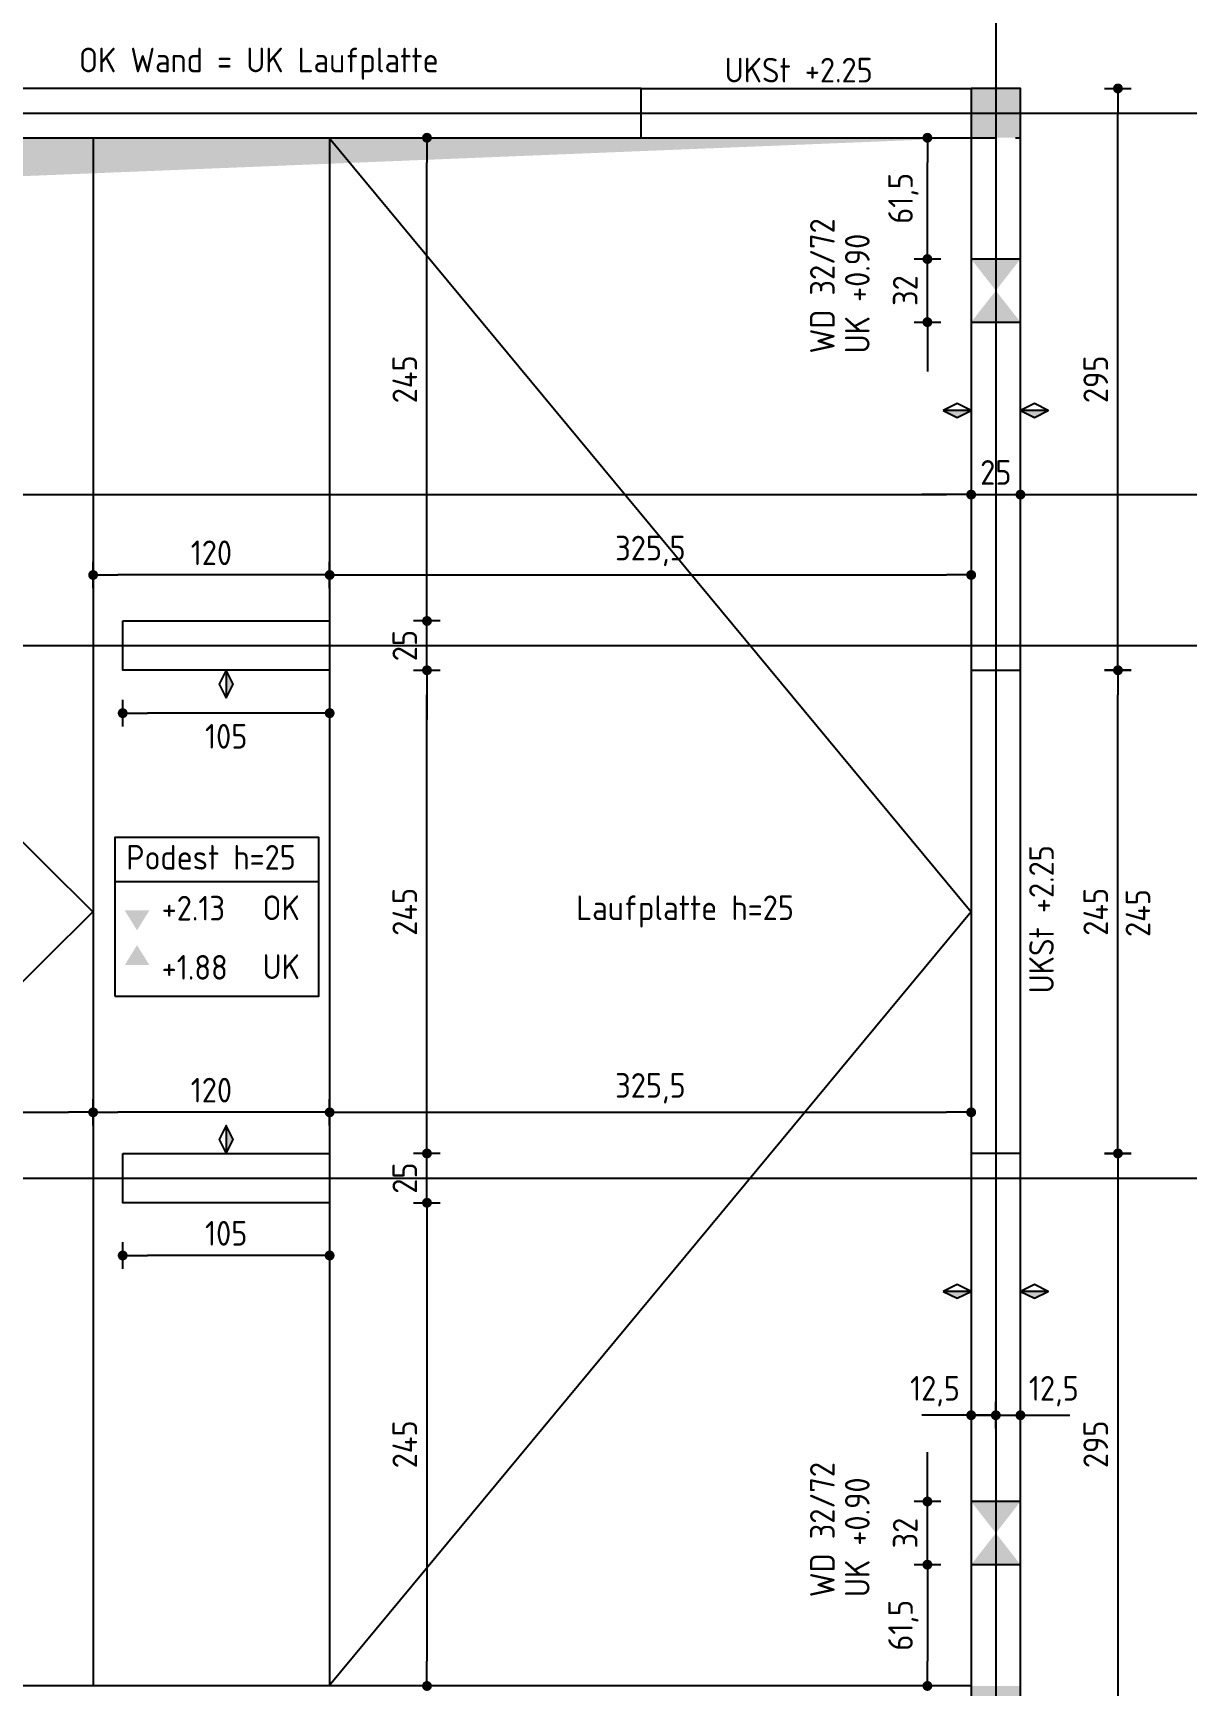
# Model space of a CAD drawing. Extents: x 399 to 532, y -4 to 185.
# Drawn here: x 435.81 to 441.66, y 168.28 to 176.66 of the extents above; entities that cross this region are included whole.
import ezdxf

# ---------------------------------------------------------------- set-up
doc = ezdxf.new("R2010")
doc.units = 0
doc.header["$LTSCALE"] = 0.5
doc.header["$MEASUREMENT"] = 0
doc.header["$PDMODE"] = 2
doc.linetypes.add('AUSGEZOGEN', pattern=[1000.01, 1000, 0.01])
doc.linetypes.add('HIDDEN', pattern=[0.375, 0.25, -0.125])
doc.layers.get('0').update_dxf_attribs({"linetype": 'CONTINUOUS'})
doc.layers.get('Defpoints').update_dxf_attribs({"linetype": 'CONTINUOUS'})
for name, color, linetype in [('0_H10', 13, 'CONTINUOUS'), ('ACHSEN', 7, 'CONTINUOUS'), ('BET-ANS', 7, 'CONTINUOUS'), ('BETON', 7, 'CONTINUOUS'), ('Decke', 7, 'CONTINUOUS'), ('DRUEBER', 7, 'CONTINUOUS'), ('HILFE', 7, 'CONTINUOUS'), ('koten', 7, 'CONTINUOUS'), ('MASSE', 7, 'CONTINUOUS'), ('SCHATTEN', 253, 'CONTINUOUS'), ('Sichtbeton', 7, 'CONTINUOUS'), ('Sturz', 7, 'CONTINUOUS'), ('TEXT', 7, 'CONTINUOUS'), ('Treppe', 7, 'CONTINUOUS'), ('UZ', 7, 'CONTINUOUS'), ('WD', 7, 'CONTINUOUS')]:
    doc.layers.add(name, color=color, linetype=linetype)
doc.styles.add('TXT', font='isocp.shx')
doc.dimstyles.new('DOT_I', dxfattribs={"dimscale": 0.5, "dimtxt": 0.25, "dimasz": 0.25, "dimexe": 0.1, "dimexo": 0.3, "dimgap": 0.1, "dimtad": 1, "dimdec": 3, "dimzin": 3, "dimtxsty": 'TXT', "dimblk": 'DOT', "dimblk1": 'DOT', "dimblk2": 'DOT', "dimsah": 1, "dimcen": 0.1, "dimse1": 1, "dimse2": 1, "dimazin": 0, "dimtfac": 1, "dimtdec": 4, "dimtix": 1, "dimtmove": 2, "dimatfit": 3, "dimldrblk": 'DOT', "dimfxl": 0.7, "dimfxlon": 1, "dimtvp": 1, "dimtolj": 1, "dimtzin": 0, "dimarcsym": 0})

# ---------------------------------------------------------------- blocks, each defined once
blk = doc.blocks.new('Beton 1.OG')
at = {"color": 0, "linetype": 'ByBlock', "flags": 128}
blk.add_lwpolyline([(17.035, 10.8), (17.285, 10.8), (17.285, 11.05), (17.035, 11.05)], close=True, dxfattribs=at)
blk = doc.blocks.new('DOT')
at = {"layer": 'MASSE', "color": 7, "linetype": 'Continuous'}
for p, q in [((0, 0), (-1, 0)), ((0, 0.54), (0, -0.54))]:
    blk.add_line(p, q, dxfattribs=at)
at = {"layer": 'MASSE', "color": 7, "linetype": 'Continuous', "const_width": 0.2}
blk.add_lwpolyline([(-0.1, 0, 1), (0.1, 0, 1)], format="xyb", close=True, dxfattribs=at)
blk = doc.blocks.new('*D477')
at = {"layer": 'Defpoints', "color": 0, "linetype": 'AUSGEZOGEN', "transparency": 16777216}
for p in [(440.566, 169.6543), (440.691, 169.6543), (440.691, 169.6543)]:
    blk.add_point(p, dxfattribs=at)
at = {"layer": 'MASSE', "color": 0, "linetype": 'AUSGEZOGEN', "lineweight": -2, "transparency": 16777216}
for p, q in [((440.441, 169.6543), (440.316, 169.6543)), ((440.566, 169.6543), (440.691, 169.6543)), ((440.816, 169.6543), (440.941, 169.6543))]:
    blk.add_line(p, q, dxfattribs=at)
at = {"layer": 'MASSE', "color": 0, "linetype": 'AUSGEZOGEN', "lineweight": -2, "transparency": 16777216, "xscale": 0.125, "yscale": 0.125, "zscale": 0.125}
blk.add_blockref('DOT', (440.566, 169.6543), dxfattribs=at)
at = {"layer": 'MASSE', "color": 0, "linetype": 'AUSGEZOGEN', "lineweight": -2, "transparency": 16777216, "xscale": 0.125, "yscale": 0.125, "zscale": 0.125, "rotation": 180}
blk.add_blockref('DOT', (440.691, 169.6543), dxfattribs=at)
at = {"layer": 'MASSE', "color": 0, "linetype": 'AUSGEZOGEN', "transparency": 16777216, "insert": (440.3824, 169.7762), "char_height": 0.125, "attachment_point": 5, "style": 'TXT'}
blk.add_mtext('\\A1;12,5', dxfattribs=at)
blk = doc.blocks.new('*D478')
at = {"layer": 'Defpoints', "color": 0, "linetype": 'AUSGEZOGEN', "transparency": 16777216}
for p in [(440.691, 169.6543), (440.816, 169.6543), (440.816, 169.6543)]:
    blk.add_point(p, dxfattribs=at)
at = {"layer": 'MASSE', "color": 0, "linetype": 'AUSGEZOGEN', "lineweight": -2, "transparency": 16777216}
for p, q in [((440.566, 169.6543), (440.441, 169.6543)), ((440.691, 169.6543), (440.816, 169.6543)), ((440.941, 169.6543), (441.066, 169.6543))]:
    blk.add_line(p, q, dxfattribs=at)
at = {"layer": 'MASSE', "color": 0, "linetype": 'AUSGEZOGEN', "lineweight": -2, "transparency": 16777216, "xscale": 0.125, "yscale": 0.125, "zscale": 0.125}
blk.add_blockref('DOT', (440.691, 169.6543), dxfattribs=at)
at = {"layer": 'MASSE', "color": 0, "linetype": 'AUSGEZOGEN', "lineweight": -2, "transparency": 16777216, "xscale": 0.125, "yscale": 0.125, "zscale": 0.125, "rotation": 180}
blk.add_blockref('DOT', (440.816, 169.6543), dxfattribs=at)
at = {"layer": 'MASSE', "color": 0, "linetype": 'AUSGEZOGEN', "transparency": 16777216, "insert": (440.9853, 169.7762), "char_height": 0.125, "attachment_point": 5, "style": 'TXT'}
blk.add_mtext('\\A1;12,5', dxfattribs=at)
blk = doc.blocks.new('*D436')
at = {"layer": 'Defpoints', "color": 0, "linetype": 'AUSGEZOGEN', "transparency": 16777216}
for p in [(425.516, 174.3222), (440.566, 174.3222), (440.566, 174.3222)]:
    blk.add_point(p, dxfattribs=at)
at = {"layer": 'MASSE', "color": 0, "linetype": 'AUSGEZOGEN', "lineweight": -2, "transparency": 16777216}
blk.add_line((425.641, 174.3222), (440.441, 174.3222), dxfattribs=at)
at = {"layer": 'MASSE', "color": 0, "linetype": 'AUSGEZOGEN', "lineweight": -2, "transparency": 16777216, "xscale": 0.125, "yscale": 0.125, "zscale": 0.125, "rotation": 180}
blk.add_blockref('DOT', (425.516, 174.3222), dxfattribs=at)
at = {"layer": 'MASSE', "color": 0, "linetype": 'AUSGEZOGEN', "lineweight": -2, "transparency": 16777216, "xscale": 0.125, "yscale": 0.125, "zscale": 0.125}
blk.add_blockref('DOT', (440.566, 174.3222), dxfattribs=at)
at = {"layer": 'MASSE', "color": 0, "linetype": 'AUSGEZOGEN', "transparency": 16777216, "insert": (433.041, 174.4347), "char_height": 0.125, "attachment_point": 5, "style": 'TXT'}
blk.add_mtext('\\A1;1505', dxfattribs=at)
blk = doc.blocks.new('*D437')
at = {"layer": 'Defpoints', "color": 0, "linetype": 'AUSGEZOGEN', "transparency": 16777216}
for p in [(440.566, 174.3222), (440.816, 174.3222), (440.816, 174.3222)]:
    blk.add_point(p, dxfattribs=at)
at = {"layer": 'MASSE', "color": 0, "linetype": 'AUSGEZOGEN', "lineweight": -2, "transparency": 16777216}
for p, q in [((440.441, 174.3222), (440.316, 174.3222)), ((440.566, 174.3222), (440.816, 174.3222)), ((440.941, 174.3222), (441.066, 174.3222))]:
    blk.add_line(p, q, dxfattribs=at)
at = {"layer": 'MASSE', "color": 0, "linetype": 'AUSGEZOGEN', "lineweight": -2, "transparency": 16777216, "xscale": 0.125, "yscale": 0.125, "zscale": 0.125}
blk.add_blockref('DOT', (440.566, 174.3222), dxfattribs=at)
at = {"layer": 'MASSE', "color": 0, "linetype": 'AUSGEZOGEN', "lineweight": -2, "transparency": 16777216, "xscale": 0.125, "yscale": 0.125, "zscale": 0.125, "rotation": 180}
blk.add_blockref('DOT', (440.816, 174.3222), dxfattribs=at)
at = {"layer": 'MASSE', "color": 0, "linetype": 'AUSGEZOGEN', "transparency": 16777216, "insert": (440.691, 174.4347), "char_height": 0.125, "attachment_point": 5, "style": 'TXT'}
blk.add_mtext('\\A1;25', dxfattribs=at)
blk = doc.blocks.new('*D438')
at = {"layer": 'Defpoints', "color": 0, "linetype": 'AUSGEZOGEN', "transparency": 16777216}
for p in [(440.816, 174.3222), (443.266, 174.3222), (443.266, 174.3222)]:
    blk.add_point(p, dxfattribs=at)
at = {"layer": 'MASSE', "color": 0, "linetype": 'AUSGEZOGEN', "lineweight": -2, "transparency": 16777216}
blk.add_line((440.941, 174.3222), (443.141, 174.3222), dxfattribs=at)
at = {"layer": 'MASSE', "color": 0, "linetype": 'AUSGEZOGEN', "lineweight": -2, "transparency": 16777216, "xscale": 0.125, "yscale": 0.125, "zscale": 0.125, "rotation": 180}
blk.add_blockref('DOT', (440.816, 174.3222), dxfattribs=at)
at = {"layer": 'MASSE', "color": 0, "linetype": 'AUSGEZOGEN', "lineweight": -2, "transparency": 16777216, "xscale": 0.125, "yscale": 0.125, "zscale": 0.125}
blk.add_blockref('DOT', (443.266, 174.3222), dxfattribs=at)
at = {"layer": 'MASSE', "color": 0, "linetype": 'AUSGEZOGEN', "transparency": 16777216, "insert": (442.041, 174.4347), "char_height": 0.125, "attachment_point": 5, "style": 'TXT'}
blk.add_mtext('\\A1;245', dxfattribs=at)
blk = doc.blocks.new('*D427')
at = {"layer": 'Defpoints', "color": 0, "linetype": 'AUSGEZOGEN', "transparency": 16777216}
for p in [(441.3106, 170.9817), (441.3106, 168.0317), (441.3106, 168.0317)]:
    blk.add_point(p, dxfattribs=at)
at = {"layer": 'MASSE', "color": 0, "linetype": 'AUSGEZOGEN', "lineweight": -2, "transparency": 16777216}
blk.add_line((441.3106, 170.8567), (441.3106, 168.1567), dxfattribs=at)
at = {"layer": 'MASSE', "color": 0, "linetype": 'AUSGEZOGEN', "lineweight": -2, "transparency": 16777216, "xscale": 0.125, "yscale": 0.125, "zscale": 0.125}
for p, rotation in [((441.3106, 170.9817), 90), ((441.3106, 168.0317), 270)]:
    blk.add_blockref('DOT', p, dxfattribs=dict(at, rotation=rotation))
at = {"layer": 'MASSE', "color": 0, "linetype": 'AUSGEZOGEN', "transparency": 16777216, "insert": (441.1981, 169.5067), "char_height": 0.125, "attachment_point": 5, "rotation": 90, "style": 'TXT'}
blk.add_mtext('\\A1;295', dxfattribs=at)
blk = doc.blocks.new('*D428')
at = {"layer": 'Defpoints', "color": 0, "linetype": 'AUSGEZOGEN', "transparency": 16777216}
for p in [(441.3106, 173.4317), (441.3106, 173.4317), (441.3106, 170.9817)]:
    blk.add_point(p, dxfattribs=at)
at = {"layer": 'MASSE', "color": 0, "linetype": 'AUSGEZOGEN', "lineweight": -2, "transparency": 16777216}
blk.add_line((441.3106, 171.1067), (441.3106, 173.3067), dxfattribs=at)
at = {"layer": 'MASSE', "color": 0, "linetype": 'AUSGEZOGEN', "lineweight": -2, "transparency": 16777216, "xscale": 0.125, "yscale": 0.125, "zscale": 0.125}
for p, rotation in [((441.3106, 173.4317), 90), ((441.3106, 170.9817), 270)]:
    blk.add_blockref('DOT', p, dxfattribs=dict(at, rotation=rotation))
at = {"layer": 'MASSE', "color": 0, "linetype": 'AUSGEZOGEN', "transparency": 16777216, "insert": (441.1981, 172.2067), "char_height": 0.125, "attachment_point": 5, "rotation": 90, "style": 'TXT'}
blk.add_mtext('\\A1;245', dxfattribs=at)
blk = doc.blocks.new('*D429')
at = {"layer": 'Defpoints', "color": 0, "linetype": 'AUSGEZOGEN', "transparency": 16777216}
for p in [(441.3106, 176.3817), (441.3106, 176.3817), (441.3106, 173.4317)]:
    blk.add_point(p, dxfattribs=at)
at = {"layer": 'MASSE', "color": 0, "linetype": 'AUSGEZOGEN', "lineweight": -2, "transparency": 16777216}
blk.add_line((441.3106, 173.5567), (441.3106, 176.2567), dxfattribs=at)
at = {"layer": 'MASSE', "color": 0, "linetype": 'AUSGEZOGEN', "lineweight": -2, "transparency": 16777216, "xscale": 0.125, "yscale": 0.125, "zscale": 0.125}
for p, rotation in [((441.3106, 176.3817), 90), ((441.3106, 173.4317), 270)]:
    blk.add_blockref('DOT', p, dxfattribs=dict(at, rotation=rotation))
at = {"layer": 'MASSE', "color": 0, "linetype": 'AUSGEZOGEN', "transparency": 16777216, "insert": (441.1981, 174.9067), "char_height": 0.125, "attachment_point": 5, "rotation": 90, "style": 'TXT'}
blk.add_mtext('\\A1;295', dxfattribs=at)
blk = doc.blocks.new('Beton EG')
at = {"color": 0, "linetype": 'ByBlock', "flags": 128}
for points in [[(8.935, 10.8), (15.36, 10.8), (15.36, 11.05), (8.935, 11.05)], [(17.035, 8.1), (17.285, 8.1), (17.285, 11.05), (17.035, 11.05)], [(12.73, 8.35), (13.78, 8.35), (13.78, 8.1), (12.73, 8.1)], [(12.73, 5.65), (13.78, 5.65), (13.78, 5.4), (12.73, 5.4)], [(17.035, 2.7), (17.285, 2.7), (17.285, 5.65), (17.035, 5.65)]]:
    blk.add_lwpolyline(points, close=True, dxfattribs=at)
blk = doc.blocks.new('*D702')
at = {"layer": 'Defpoints', "color": 0, "linetype": 'AUSGEZOGEN', "transparency": 16777216}
for p in [(437.8048, 170.7317), (437.8048, 168.2817), (437.8048, 168.2817)]:
    blk.add_point(p, dxfattribs=at)
at = {"layer": 'MASSE', "color": 0, "linetype": 'AUSGEZOGEN', "lineweight": -2, "transparency": 16777216}
blk.add_line((437.8048, 170.6067), (437.8048, 168.4067), dxfattribs=at)
at = {"layer": 'MASSE', "color": 0, "linetype": 'AUSGEZOGEN', "lineweight": -2, "transparency": 16777216, "xscale": 0.125, "yscale": 0.125, "zscale": 0.125}
for p, rotation in [((437.8048, 170.7317), 90), ((437.8048, 168.2817), 270)]:
    blk.add_blockref('DOT', p, dxfattribs=dict(at, rotation=rotation))
at = {"layer": 'MASSE', "color": 0, "linetype": 'AUSGEZOGEN', "transparency": 16777216, "insert": (437.6923, 169.5067), "char_height": 0.125, "attachment_point": 5, "rotation": 90, "style": 'TXT'}
blk.add_mtext('\\A1;245', dxfattribs=at)
blk = doc.blocks.new('*D703')
at = {"layer": 'Defpoints', "color": 0, "linetype": 'AUSGEZOGEN', "transparency": 16777216}
for p in [(437.8048, 170.9817), (437.8048, 170.9817), (437.8048, 170.7317)]:
    blk.add_point(p, dxfattribs=at)
at = {"layer": 'MASSE', "color": 0, "linetype": 'AUSGEZOGEN', "lineweight": -2, "transparency": 16777216}
for p, q in [((437.8048, 171.1067), (437.8048, 171.2317)), ((437.8048, 170.7317), (437.8048, 170.9817)), ((437.8048, 170.6067), (437.8048, 170.4817))]:
    blk.add_line(p, q, dxfattribs=at)
at = {"layer": 'MASSE', "color": 0, "linetype": 'AUSGEZOGEN', "lineweight": -2, "transparency": 16777216, "xscale": 0.125, "yscale": 0.125, "zscale": 0.125}
for p, rotation in [((437.8048, 170.9817), 270), ((437.8048, 170.7317), 90)]:
    blk.add_blockref('DOT', p, dxfattribs=dict(at, rotation=rotation))
at = {"layer": 'MASSE', "color": 0, "linetype": 'AUSGEZOGEN', "transparency": 16777216, "insert": (437.6923, 170.8567), "char_height": 0.125, "attachment_point": 5, "rotation": 90, "style": 'TXT'}
blk.add_mtext('\\A1;25', dxfattribs=at)
blk = doc.blocks.new('*D704')
at = {"layer": 'Defpoints', "color": 0, "linetype": 'AUSGEZOGEN', "transparency": 16777216}
for p in [(437.8048, 173.4317), (437.8048, 173.4317), (437.8048, 170.9817)]:
    blk.add_point(p, dxfattribs=at)
at = {"layer": 'MASSE', "color": 0, "linetype": 'AUSGEZOGEN', "lineweight": -2, "transparency": 16777216}
blk.add_line((437.8048, 171.1067), (437.8048, 173.3067), dxfattribs=at)
at = {"layer": 'MASSE', "color": 0, "linetype": 'AUSGEZOGEN', "lineweight": -2, "transparency": 16777216, "xscale": 0.125, "yscale": 0.125, "zscale": 0.125}
for p, rotation in [((437.8048, 173.4317), 90), ((437.8048, 170.9817), 270)]:
    blk.add_blockref('DOT', p, dxfattribs=dict(at, rotation=rotation))
at = {"layer": 'MASSE', "color": 0, "linetype": 'AUSGEZOGEN', "transparency": 16777216, "insert": (437.6923, 172.2067), "char_height": 0.125, "attachment_point": 5, "rotation": 90, "style": 'TXT'}
blk.add_mtext('\\A1;245', dxfattribs=at)
blk = doc.blocks.new('*D705')
at = {"layer": 'Defpoints', "color": 0, "linetype": 'AUSGEZOGEN', "transparency": 16777216}
for p in [(437.8048, 173.6817), (437.8048, 173.6817), (437.8048, 173.4317)]:
    blk.add_point(p, dxfattribs=at)
at = {"layer": 'MASSE', "color": 0, "linetype": 'AUSGEZOGEN', "lineweight": -2, "transparency": 16777216}
for p, q in [((437.8048, 173.8067), (437.8048, 173.9317)), ((437.8048, 173.4317), (437.8048, 173.6817)), ((437.8048, 173.3067), (437.8048, 173.1817))]:
    blk.add_line(p, q, dxfattribs=at)
at = {"layer": 'MASSE', "color": 0, "linetype": 'AUSGEZOGEN', "lineweight": -2, "transparency": 16777216, "xscale": 0.125, "yscale": 0.125, "zscale": 0.125}
for p, rotation in [((437.8048, 173.6817), 270), ((437.8048, 173.4317), 90)]:
    blk.add_blockref('DOT', p, dxfattribs=dict(at, rotation=rotation))
at = {"layer": 'MASSE', "color": 0, "linetype": 'AUSGEZOGEN', "transparency": 16777216, "insert": (437.6923, 173.5567), "char_height": 0.125, "attachment_point": 5, "rotation": 90, "style": 'TXT'}
blk.add_mtext('\\A1;25', dxfattribs=at)
blk = doc.blocks.new('*D706')
at = {"layer": 'Defpoints', "color": 0, "linetype": 'AUSGEZOGEN', "transparency": 16777216}
for p in [(437.8048, 176.1317), (437.8048, 176.1317), (437.8048, 173.6817)]:
    blk.add_point(p, dxfattribs=at)
at = {"layer": 'MASSE', "color": 0, "linetype": 'AUSGEZOGEN', "lineweight": -2, "transparency": 16777216}
blk.add_line((437.8048, 173.8067), (437.8048, 176.0067), dxfattribs=at)
at = {"layer": 'MASSE', "color": 0, "linetype": 'AUSGEZOGEN', "lineweight": -2, "transparency": 16777216, "xscale": 0.125, "yscale": 0.125, "zscale": 0.125}
for p, rotation in [((437.8048, 176.1317), 90), ((437.8048, 173.6817), 270)]:
    blk.add_blockref('DOT', p, dxfattribs=dict(at, rotation=rotation))
at = {"layer": 'MASSE', "color": 0, "linetype": 'AUSGEZOGEN', "transparency": 16777216, "insert": (437.6923, 174.9067), "char_height": 0.125, "attachment_point": 5, "rotation": 90, "style": 'TXT'}
blk.add_mtext('\\A1;245', dxfattribs=at)
blk = doc.blocks.new('*D707')
at = {"layer": 'Defpoints', "color": 0, "linetype": 'AUSGEZOGEN', "transparency": 16777216}
for p in [(436.111, 171.1902), (436.111, 171.1902), (437.311, 171.1902)]:
    blk.add_point(p, dxfattribs=at)
at = {"layer": 'MASSE', "color": 0, "linetype": 'AUSGEZOGEN', "lineweight": -2, "transparency": 16777216}
blk.add_line((437.186, 171.1902), (436.236, 171.1902), dxfattribs=at)
at = {"layer": 'MASSE', "color": 0, "linetype": 'AUSGEZOGEN', "lineweight": -2, "transparency": 16777216, "xscale": 0.125, "yscale": 0.125, "zscale": 0.125, "rotation": 180}
blk.add_blockref('DOT', (436.111, 171.1902), dxfattribs=at)
at = {"layer": 'MASSE', "color": 0, "linetype": 'AUSGEZOGEN', "lineweight": -2, "transparency": 16777216, "xscale": 0.125, "yscale": 0.125, "zscale": 0.125}
blk.add_blockref('DOT', (437.311, 171.1902), dxfattribs=at)
at = {"layer": 'MASSE', "color": 0, "linetype": 'AUSGEZOGEN', "transparency": 16777216, "insert": (436.711, 171.3027), "char_height": 0.125, "attachment_point": 5, "style": 'TXT'}
blk.add_mtext('\\A1;120', dxfattribs=at)
blk = doc.blocks.new('*D688')
at = {"layer": 'Defpoints', "color": 0, "linetype": 'AUSGEZOGEN', "transparency": 16777216}
for p in [(437.311, 171.1902), (440.566, 171.1902), (440.566, 171.1902)]:
    blk.add_point(p, dxfattribs=at)
at = {"layer": 'MASSE', "color": 0, "linetype": 'AUSGEZOGEN', "lineweight": -2, "transparency": 16777216}
blk.add_line((437.436, 171.1902), (440.441, 171.1902), dxfattribs=at)
at = {"layer": 'MASSE', "color": 0, "linetype": 'AUSGEZOGEN', "lineweight": -2, "transparency": 16777216, "xscale": 0.125, "yscale": 0.125, "zscale": 0.125, "rotation": 180}
blk.add_blockref('DOT', (437.311, 171.1902), dxfattribs=at)
at = {"layer": 'MASSE', "color": 0, "linetype": 'AUSGEZOGEN', "lineweight": -2, "transparency": 16777216, "xscale": 0.125, "yscale": 0.125, "zscale": 0.125}
blk.add_blockref('DOT', (440.566, 171.1902), dxfattribs=at)
at = {"layer": 'MASSE', "color": 0, "linetype": 'AUSGEZOGEN', "transparency": 16777216, "insert": (438.9385, 171.3121), "char_height": 0.125, "attachment_point": 5, "style": 'TXT'}
blk.add_mtext('\\A1;325,5', dxfattribs=at)
blk = doc.blocks.new('*D689')
at = {"layer": 'Defpoints', "color": 0, "linetype": 'AUSGEZOGEN', "transparency": 16777216}
for p in [(436.111, 173.9147), (436.111, 173.9147), (437.311, 173.9147)]:
    blk.add_point(p, dxfattribs=at)
at = {"layer": 'MASSE', "color": 0, "linetype": 'AUSGEZOGEN', "lineweight": -2, "transparency": 16777216}
blk.add_line((437.186, 173.9147), (436.236, 173.9147), dxfattribs=at)
at = {"layer": 'MASSE', "color": 0, "linetype": 'AUSGEZOGEN', "lineweight": -2, "transparency": 16777216, "xscale": 0.125, "yscale": 0.125, "zscale": 0.125, "rotation": 180}
blk.add_blockref('DOT', (436.111, 173.9147), dxfattribs=at)
at = {"layer": 'MASSE', "color": 0, "linetype": 'AUSGEZOGEN', "lineweight": -2, "transparency": 16777216, "xscale": 0.125, "yscale": 0.125, "zscale": 0.125}
blk.add_blockref('DOT', (437.311, 173.9147), dxfattribs=at)
at = {"layer": 'MASSE', "color": 0, "linetype": 'AUSGEZOGEN', "transparency": 16777216, "insert": (436.711, 174.0273), "char_height": 0.125, "attachment_point": 5, "style": 'TXT'}
blk.add_mtext('\\A1;120', dxfattribs=at)
blk = doc.blocks.new('*D690')
at = {"layer": 'Defpoints', "color": 0, "linetype": 'AUSGEZOGEN', "transparency": 16777216}
for p in [(437.311, 173.9147), (440.566, 173.9147), (440.566, 173.9147)]:
    blk.add_point(p, dxfattribs=at)
at = {"layer": 'MASSE', "color": 0, "linetype": 'AUSGEZOGEN', "lineweight": -2, "transparency": 16777216}
blk.add_line((437.436, 173.9147), (440.441, 173.9147), dxfattribs=at)
at = {"layer": 'MASSE', "color": 0, "linetype": 'AUSGEZOGEN', "lineweight": -2, "transparency": 16777216, "xscale": 0.125, "yscale": 0.125, "zscale": 0.125, "rotation": 180}
blk.add_blockref('DOT', (437.311, 173.9147), dxfattribs=at)
at = {"layer": 'MASSE', "color": 0, "linetype": 'AUSGEZOGEN', "lineweight": -2, "transparency": 16777216, "xscale": 0.125, "yscale": 0.125, "zscale": 0.125}
blk.add_blockref('DOT', (440.566, 173.9147), dxfattribs=at)
at = {"layer": 'MASSE', "color": 0, "linetype": 'AUSGEZOGEN', "transparency": 16777216, "insert": (438.9385, 174.0366), "char_height": 0.125, "attachment_point": 5, "style": 'TXT'}
blk.add_mtext('\\A1;325,5', dxfattribs=at)
blk = doc.blocks.new('okrd_o')
at = {"layer": 'koten', "color": 7, "linetype": 'Continuous'}
blk.add_solid([(-0.125, 0.202), (0.125, 0.202), (0, 0)], dxfattribs=at)
at = {"layer": 'koten', "style": 'TXT'}
blk.add_attdef('OKRD', (0.25, 0.1), '', height=0.25, dxfattribs=at)
blk = doc.blocks.new('okrd_u')
at = {"layer": 'koten', "color": 7, "linetype": 'Continuous'}
blk.add_solid([(-0.125, -0.202), (0.125, -0.202), (0, 0)], dxfattribs=at)
at = {"layer": 'koten', "style": 'TXT'}
blk.add_attdef('OKRD', (0.25, -0.35), '', height=0.25, dxfattribs=at)
blk = doc.blocks.new('*D686')
at = {"layer": 'Defpoints', "color": 0, "linetype": 'AUSGEZOGEN', "transparency": 16777216}
for p in [(432.146, 171.1902), (436.111, 171.1902), (436.111, 171.1902)]:
    blk.add_point(p, dxfattribs=at)
at = {"layer": 'MASSE', "color": 0, "linetype": 'AUSGEZOGEN', "lineweight": -2, "transparency": 16777216}
blk.add_line((432.271, 171.1902), (435.986, 171.1902), dxfattribs=at)
at = {"layer": 'MASSE', "color": 0, "linetype": 'AUSGEZOGEN', "lineweight": -2, "transparency": 16777216, "xscale": 0.125, "yscale": 0.125, "zscale": 0.125, "rotation": 180}
blk.add_blockref('DOT', (432.146, 171.1902), dxfattribs=at)
at = {"layer": 'MASSE', "color": 0, "linetype": 'AUSGEZOGEN', "lineweight": -2, "transparency": 16777216, "xscale": 0.125, "yscale": 0.125, "zscale": 0.125}
blk.add_blockref('DOT', (436.111, 171.1902), dxfattribs=at)
at = {"layer": 'MASSE', "color": 0, "linetype": 'AUSGEZOGEN', "transparency": 16777216, "insert": (434.1285, 171.312), "char_height": 0.125, "attachment_point": 5, "style": 'TXT'}
blk.add_mtext('\\A1;396,5', dxfattribs=at)
blk = doc.blocks.new('WD00')
at = {"color": 0, "linetype": 'ByBlock'}
for points in [[(17.225, -6.46), (17.225, -6.14), (16.975, -6.14), (16.975, -6.46)], [(17.225, -12.76), (17.225, -12.44), (16.975, -12.44), (16.975, -12.76)]]:
    blk.add_lwpolyline(points, close=True, dxfattribs=at)
at = {"layer": 'WD', "color": 1, "linetype": 'ByBlock'}
for points in [[(17.225, -6.46), (16.975, -6.46), (16.975, -6.14), (17.225, -6.14)], [(17.225, -12.76), (16.975, -12.76), (16.975, -12.44), (17.225, -12.44)]]:
    blk.add_solid(points, dxfattribs=at)
blk = doc.blocks.new('*D627')
at = {"layer": 'Defpoints', "color": 0, "linetype": 'AUSGEZOGEN', "transparency": 16777216}
for p in [(440.3439, 168.8967), (440.3439, 168.2817), (440.3439, 168.2817)]:
    blk.add_point(p, dxfattribs=at)
at = {"layer": 'MASSE', "color": 0, "linetype": 'AUSGEZOGEN', "lineweight": -2, "transparency": 16777216}
blk.add_line((440.3439, 168.7717), (440.3439, 168.4067), dxfattribs=at)
at = {"layer": 'MASSE', "color": 0, "linetype": 'AUSGEZOGEN', "lineweight": -2, "transparency": 16777216, "xscale": 0.125, "yscale": 0.125, "zscale": 0.125}
for p, rotation in [((440.3439, 168.8967), 90), ((440.3439, 168.2817), 270)]:
    blk.add_blockref('DOT', p, dxfattribs=dict(at, rotation=rotation))
at = {"layer": 'MASSE', "color": 0, "linetype": 'AUSGEZOGEN', "transparency": 16777216, "insert": (440.222, 168.5892), "char_height": 0.125, "attachment_point": 5, "rotation": 90, "style": 'TXT'}
blk.add_mtext('\\A1;61,5', dxfattribs=at)
blk = doc.blocks.new('*D628')
at = {"layer": 'Defpoints', "color": 0, "linetype": 'AUSGEZOGEN', "transparency": 16777216}
for p in [(440.3439, 169.2167), (440.3439, 169.2167), (440.3439, 168.8967)]:
    blk.add_point(p, dxfattribs=at)
at = {"layer": 'MASSE', "color": 0, "linetype": 'AUSGEZOGEN', "lineweight": -2, "transparency": 16777216}
for p, q in [((440.3439, 169.3417), (440.3439, 169.4667)), ((440.3439, 168.8967), (440.3439, 169.2167)), ((440.3439, 168.7717), (440.3439, 168.6467))]:
    blk.add_line(p, q, dxfattribs=at)
at = {"layer": 'MASSE', "color": 0, "linetype": 'AUSGEZOGEN', "lineweight": -2, "transparency": 16777216, "xscale": 0.125, "yscale": 0.125, "zscale": 0.125}
for p, rotation in [((440.3439, 169.2167), 270), ((440.3439, 168.8967), 90)]:
    blk.add_blockref('DOT', p, dxfattribs=dict(at, rotation=rotation))
at = {"layer": 'MASSE', "color": 0, "linetype": 'AUSGEZOGEN', "transparency": 16777216, "insert": (440.2314, 169.0567), "char_height": 0.125, "attachment_point": 5, "rotation": 90, "style": 'TXT'}
blk.add_mtext('\\A1;32', dxfattribs=at)
blk = doc.blocks.new('*D629')
at = {"layer": 'Defpoints', "color": 0, "linetype": 'AUSGEZOGEN', "transparency": 16777216}
for p in [(440.3439, 175.5167), (440.3439, 175.5167), (440.3439, 175.1967)]:
    blk.add_point(p, dxfattribs=at)
at = {"layer": 'MASSE', "color": 0, "linetype": 'AUSGEZOGEN', "lineweight": -2, "transparency": 16777216}
for p, q in [((440.3439, 175.6417), (440.3439, 175.7667)), ((440.3439, 175.1967), (440.3439, 175.5167)), ((440.3439, 175.0717), (440.3439, 174.9467))]:
    blk.add_line(p, q, dxfattribs=at)
at = {"layer": 'MASSE', "color": 0, "linetype": 'AUSGEZOGEN', "lineweight": -2, "transparency": 16777216, "xscale": 0.125, "yscale": 0.125, "zscale": 0.125}
for p, rotation in [((440.3439, 175.5167), 270), ((440.3439, 175.1967), 90)]:
    blk.add_blockref('DOT', p, dxfattribs=dict(at, rotation=rotation))
at = {"layer": 'MASSE', "color": 0, "linetype": 'AUSGEZOGEN', "transparency": 16777216, "insert": (440.2314, 175.3567), "char_height": 0.125, "attachment_point": 5, "rotation": 90, "style": 'TXT'}
blk.add_mtext('\\A1;32', dxfattribs=at)
blk = doc.blocks.new('*D655')
at = {"layer": 'Defpoints', "color": 0, "linetype": 'AUSGEZOGEN', "transparency": 16777216}
for p in [(440.3439, 176.1317), (440.3439, 176.1317), (440.3439, 175.5167)]:
    blk.add_point(p, dxfattribs=at)
at = {"layer": 'MASSE', "color": 0, "linetype": 'AUSGEZOGEN', "lineweight": -2, "transparency": 16777216}
blk.add_line((440.3439, 175.6417), (440.3439, 176.0067), dxfattribs=at)
at = {"layer": 'MASSE', "color": 0, "linetype": 'AUSGEZOGEN', "lineweight": -2, "transparency": 16777216, "xscale": 0.125, "yscale": 0.125, "zscale": 0.125}
for p, rotation in [((440.3439, 176.1317), 90), ((440.3439, 175.5167), 270)]:
    blk.add_blockref('DOT', p, dxfattribs=dict(at, rotation=rotation))
at = {"layer": 'MASSE', "color": 0, "linetype": 'AUSGEZOGEN', "transparency": 16777216, "insert": (440.222, 175.8242), "char_height": 0.125, "attachment_point": 5, "rotation": 90, "style": 'TXT'}
blk.add_mtext('\\A1;61,5', dxfattribs=at)
blk = doc.blocks.new('Achsen EG')
at = {"color": 0, "linetype": 'ByBlock', "lineweight": -2}
for p, q in [((17.1, 1.9945), (17.1, -17.3536)), ((-4.6233, -5.4), (28.2854, -5.4)), ((-4.6233, -8.1), (28.2854, -8.1)), ((-4.6233, -10.8), (28.2854, -10.8))]:
    blk.add_line(p, q, dxfattribs=at)
blk = doc.blocks.new('*D756')
at = {"layer": 'Defpoints', "color": 0, "linetype": 'AUSGEZOGEN', "transparency": 16777216}
for p in [(436.261, 173.2141), (436.261, 173.2141), (437.311, 173.2141)]:
    blk.add_point(p, dxfattribs=at)
at = {"layer": 'MASSE', "color": 0, "linetype": 'AUSGEZOGEN', "lineweight": -2, "transparency": 16777216}
blk.add_line((437.186, 173.2141), (436.386, 173.2141), dxfattribs=at)
at = {"layer": 'MASSE', "color": 0, "linetype": 'AUSGEZOGEN', "lineweight": -2, "transparency": 16777216, "xscale": 0.125, "yscale": 0.125, "zscale": 0.125, "rotation": 180}
blk.add_blockref('DOT', (436.261, 173.2141), dxfattribs=at)
at = {"layer": 'MASSE', "color": 0, "linetype": 'AUSGEZOGEN', "lineweight": -2, "transparency": 16777216, "xscale": 0.125, "yscale": 0.125, "zscale": 0.125}
blk.add_blockref('DOT', (437.311, 173.2141), dxfattribs=at)
at = {"layer": 'MASSE', "color": 0, "linetype": 'AUSGEZOGEN', "transparency": 16777216, "insert": (436.786, 173.0967), "char_height": 0.125, "attachment_point": 5, "style": 'TXT'}
blk.add_mtext('\\A1;105', dxfattribs=at)
blk = doc.blocks.new('*D757')
at = {"layer": 'Defpoints', "color": 0, "linetype": 'AUSGEZOGEN', "transparency": 16777216}
for p in [(436.261, 170.4642), (436.261, 170.4642), (437.311, 170.4642)]:
    blk.add_point(p, dxfattribs=at)
at = {"layer": 'MASSE', "color": 0, "linetype": 'AUSGEZOGEN', "lineweight": -2, "transparency": 16777216}
blk.add_line((437.186, 170.4642), (436.386, 170.4642), dxfattribs=at)
at = {"layer": 'MASSE', "color": 0, "linetype": 'AUSGEZOGEN', "lineweight": -2, "transparency": 16777216, "xscale": 0.125, "yscale": 0.125, "zscale": 0.125, "rotation": 180}
blk.add_blockref('DOT', (436.261, 170.4642), dxfattribs=at)
at = {"layer": 'MASSE', "color": 0, "linetype": 'AUSGEZOGEN', "lineweight": -2, "transparency": 16777216, "xscale": 0.125, "yscale": 0.125, "zscale": 0.125}
blk.add_blockref('DOT', (437.311, 170.4642), dxfattribs=at)
at = {"layer": 'MASSE', "color": 0, "linetype": 'AUSGEZOGEN', "transparency": 16777216, "insert": (436.786, 170.5767), "char_height": 0.125, "attachment_point": 5, "style": 'TXT'}
blk.add_mtext('\\A1;105', dxfattribs=at)
blk = doc.blocks.new('SB')
at = {"color": 0, "linetype": 'ByBlock'}
blk.add_line((0, 0.1414), (0, 0), dxfattribs=at)
blk.add_lwpolyline([(0, 0), (0.035, 0.0707), (0, 0.1414), (-0.035, 0.071)], close=True, dxfattribs=at)
blk.add_solid([(0, 0), (0, 0.1414), (0.035, 0.0707)], dxfattribs=at)

msp = doc.modelspace()

# ---------------------------------------------------------------- hatches: boundary and pattern name
at = {"layer": '0_H10', "linetype": 'AUSGEZOGEN'}
h = msp.add_hatch(color=256, dxfattribs=at)
h.paths.add_polyline_path([(440.816, 179.0817), (432.466, 179.0817), (432.466, 178.8317), (440.816, 178.8317)])
h.paths.add_polyline_path([(449.691, 178.8317), (449.691, 179.0817), (449.351, 179.0817), (449.351, 178.8317)])
h.paths.add_polyline_path([(443.516, 177.5817), (443.516, 178.8317), (448.216, 178.8317), (448.216, 179.0817), (442.491, 179.0817), (442.491, 178.8317), (443.266, 178.8317), (443.266, 177.5817)])
h.paths.add_polyline_path([(449.441, 171.5017), (449.441, 165.5817), (446.866, 165.5817), (446.866, 167.5317), (444.566, 167.5317), (444.566, 166.8667), (444.816, 166.8667), (444.816, 167.2817), (446.616, 167.2817), (446.616, 165.5817), (444.816, 165.5817), (444.816, 165.7667), (444.566, 165.7667), (444.566, 165.5817), (443.516, 165.5817), (443.516, 165.7667), (443.266, 165.7667), (443.266, 165.5817), (442.491, 165.5817), (442.491, 165.3317), (449.691, 165.3317), (449.691, 171.5017)])
h.paths.add_polyline_path([(449.441, 175.0117), (449.441, 172.5517), (449.691, 172.5517), (449.691, 175.0117)])
h.paths.add_polyline_path([(449.691, 176.0617), (449.691, 176.3817), (443.516, 176.3817), (443.516, 176.4817), (443.266, 176.4817), (443.266, 176.0317), (443.516, 176.0317), (443.516, 176.1317), (449.441, 176.1317), (449.441, 176.0617)])
h.paths.add_polyline_path([(451.586, 168.0067), (451.836, 168.0067), (451.836, 176.4067), (451.586, 176.4067)])
h.paths.add_polyline_path([(443.516, 172.5017), (443.266, 172.5017), (443.266, 175.0217), (443.516, 175.0217)])
h.paths.add_polyline_path([(430.791, 179.0817), (423.531, 179.0817), (423.531, 178.8017), (419.931, 178.8017), (419.931, 178.5517), (423.531, 178.5517), (423.531, 175.0005), (423.831, 175.0005), (423.831, 178.8317), (430.791, 178.8317)])
h.paths.add_polyline_path([(430.791, 165.5817), (423.831, 165.5817), (423.831, 172.6767), (423.531, 172.6767), (423.531, 165.3317), (430.791, 165.3317)])
h.paths.add_polyline_path([(443.516, 169.1167), (443.266, 169.1167), (443.266, 171.4917), (443.516, 171.4917)], flags=17)
h.paths.add_polyline_path([(440.816, 165.5817), (432.466, 165.5817), (432.466, 165.3317), (440.816, 165.3317)])
h.paths.add_polyline_path([(425.266, 176.1317), (425.516, 176.1317), (425.516, 176.3817), (425.266, 176.3817)], flags=17)
h.paths.add_polyline_path([(429.766, 176.1317), (430.016, 176.1317), (430.016, 176.3817), (429.766, 176.3817)], flags=17)
h.paths.add_polyline_path([(440.566, 176.1317), (440.816, 176.1317), (440.816, 176.3817), (440.566, 176.3817)])
h.paths.add_polyline_path([(432.466, 176.1317), (432.716, 176.1317), (432.716, 176.3817), (432.466, 176.3817)])
h.paths.add_polyline_path([(425.266, 168.0317), (425.516, 168.0317), (425.516, 168.2817), (425.266, 168.2817)], flags=17)
h.paths.add_polyline_path([(429.766, 168.0317), (430.016, 168.0317), (430.016, 168.2817), (429.766, 168.2817)], flags=17)
h.paths.add_polyline_path([(440.566, 168.0317), (440.816, 168.0317), (440.816, 168.2817), (440.566, 168.2817)])
h.paths.add_polyline_path([(432.466, 168.0317), (432.716, 168.0317), (432.716, 168.2817), (432.466, 168.2817)])

# ---------------------------------------------------------------- linework, layer by layer
at = {"layer": 'BET-ANS'}
for p, q in [((436.111, 176.1317), (436.111, 168.2817)), ((437.311, 176.1317), (437.311, 168.2817))]:
    msp.add_line(p, q, dxfattribs=at)
at = {"layer": 'Decke', "color": 7, "linetype": 'AUSGEZOGEN'}
msp.add_lwpolyline([(425.516, 176.1317), (440.566, 176.1317), (440.566, 168.2817), (425.516, 168.2817)], close=True, dxfattribs=at)
at = {"layer": 'HILFE', "color": 3, "linetype": 'AUSGEZOGEN'}
msp.add_line((436.2215, 172.3612), (437.256, 172.3612), dxfattribs=at)
at = {"layer": 'SCHATTEN', "color": 15, "linetype": 'AUSGEZOGEN'}
msp.add_solid([(425.516, 168.2822), (425.516, 176.1317), (426.1181, 175.5469), (440.566, 176.1317)], dxfattribs=at)
at = {"layer": 'Sturz', "linetype": 'Continuous'}
msp.add_line((438.891, 176.3817), (440.566, 176.3817), dxfattribs=at)
at = {"layer": 'TEXT', "color": 3, "linetype": 'AUSGEZOGEN'}
msp.add_lwpolyline([(436.2215, 171.78), (437.256, 171.78), (437.256, 172.5836), (436.2215, 172.5836)], close=True, dxfattribs=at)
at = {"layer": 'Treppe', "color": 9, "linetype": 'AUSGEZOGEN'}
for p, q in [((432.1461, 176.1317), (436.11, 172.2067)), ((437.3083, 176.132), (440.566, 172.2067)), ((436.11, 172.2067), (432.1461, 168.2817)), ((440.566, 172.2067), (437.3083, 168.282))]:
    msp.add_line(p, q, dxfattribs=at)
at = {"layer": 'UZ', "color": 7, "linetype": 'AUSGEZOGEN'}
msp.add_line((440.816, 170.9817), (440.816, 173.4317), dxfattribs=at)

# ---------------------------------------------------------------- block references
at = {"layer": 'ACHSEN', "color": 140, "linetype": 'AUSGEZOGEN'}
msp.add_blockref('Achsen EG', (423.591, 181.6567), dxfattribs=at)
at = {"layer": 'BETON', "color": 6, "linetype": 'AUSGEZOGEN'}
msp.add_blockref('Beton EG', (423.531, 165.3317), dxfattribs=at)
at = {"layer": 'DRUEBER', "color": 7, "linetype": 'HIDDEN'}
msp.add_blockref('Beton 1.OG', (423.531, 165.3317), dxfattribs=at)
at = {"layer": 'koten', "color": 7, "linetype": 'AUSGEZOGEN', "xscale": 0.5, "yscale": 0.5, "zscale": 0.5}
for name, p, values in [('okrd_o', (436.3338, 172.1128), {'OKRD': '+2.13'}), ('okrd_u', (436.3338, 172.0378), {'OKRD': '+1.88'})]:
    msp.add_blockref(name, p, dxfattribs=at).add_auto_attribs(values)
at = {"layer": 'Sichtbeton', "color": 7, "linetype": 'AUSGEZOGEN', "rotation": 270}
for p in [(440.4246, 174.7486), (440.816, 174.7486), (440.4246, 170.2821), (440.816, 170.2821)]:
    msp.add_blockref('SB', p, dxfattribs=at)
at = {"layer": 'Sichtbeton', "color": 7, "linetype": 'AUSGEZOGEN'}
for p in [(436.786, 173.2903), (436.786, 170.9817)]:
    msp.add_blockref('SB', p, dxfattribs=at)
at = {"layer": 'WD', "color": 7, "linetype": 'AUSGEZOGEN'}
msp.add_blockref('WD00', (423.591, 181.6567), dxfattribs=at)

# ---------------------------------------------------------------- texts
at = {"layer": 'TEXT', "color": 7, "linetype": 'AUSGEZOGEN', "style": 'TXT'}
for s, p in [('OK Wand = UK Laufplatte', (436.0392, 176.4634)), ('UKSt +2.25', (439.3152, 176.412)), ('Podest h=25', (436.2789, 172.4208)), ('OK', (436.9703, 172.1649)), ('Laufplatte h=25', (438.5619, 172.1649)), ('UK', (436.9703, 171.866))]:
    msp.add_text(s, height=0.125, dxfattribs=at).set_placement(p)
for s, p in [('UKSt +2.25', (440.9854, 171.7934)), ('245', (441.4747, 172.0792))]:
    msp.add_text(s, height=0.125, rotation=90, dxfattribs=at).set_placement(p)
at = {"layer": 'WD', "color": 7, "linetype": 'AUSGEZOGEN', "style": 'TXT'}
for s, p in [('WD 32/72', (439.8734, 175.0381)), ('UK +0.90', (440.0508, 175.0381)), ('WD 32/72', (439.8734, 168.7318)), ('UK +0.90', (440.0508, 168.7318))]:
    msp.add_text(s, height=0.125, rotation=90, dxfattribs=at).set_placement(p)

# ---------------------------------------------------------------- dimensions: what is measured, and where the dimension line sits
at = {"layer": 'MASSE', "color": 7, "linetype": 'AUSGEZOGEN'}
for base, p1, p2, override, picture, middle in [((441.3106, 176.3817), (441.3106, 173.4317), (441.3106, 176.3817), {"dimdec": 0, "dimlfac": 100}, '*D429', (441.1981, 174.9067)), ((437.8048, 176.1317), (437.8048, 173.6817), (437.8048, 176.1317), {"dimdec": 0, "dimlfac": 100}, '*D706', (437.6923, 174.9067)), ((440.3439, 176.1317), (440.3439, 175.5167), (440.3439, 176.1317), {"dimdec": 1, "dimlfac": 100}, '*D655', (440.222, 175.8242)), ((440.3439, 175.5167), (440.3439, 175.1967), (440.3439, 175.5167), {"dimdec": 0, "dimlfac": 100}, '*D629', (440.2314, 175.3567)), ((437.8048, 173.6817), (437.8048, 173.4317), (437.8048, 173.6817), {"dimdec": 0, "dimlfac": 100}, '*D705', (437.6923, 173.5567)), ((437.8048, 173.4317), (437.8048, 170.9817), (437.8048, 173.4317), {"dimdec": 0, "dimlfac": 100}, '*D704', (437.6923, 172.2067)), ((441.3106, 173.4317), (441.3106, 170.9817), (441.3106, 173.4317), {"dimdec": 0, "dimlfac": 100}, '*D428', (441.1981, 172.2067)), ((437.8048, 170.9817), (437.8048, 170.7317), (437.8048, 170.9817), {"dimdec": 0, "dimlfac": 100}, '*D703', (437.6923, 170.8567)), ((441.3106, 168.0317), (441.3106, 170.9817), (441.3106, 168.0317), {"dimdec": 0, "dimlfac": 100}, '*D427', (441.1981, 169.5067)), ((437.8048, 168.2817), (437.8048, 170.7317), (437.8048, 168.2817), {"dimdec": 0, "dimlfac": 100}, '*D702', (437.6923, 169.5067)), ((440.3439, 169.2167), (440.3439, 168.8967), (440.3439, 169.2167), {"dimdec": 0, "dimlfac": 100}, '*D628', (440.2314, 169.0567)), ((440.3439, 168.2817), (440.3439, 168.8967), (440.3439, 168.2817), {"dimdec": 1, "dimlfac": 100}, '*D627', (440.222, 168.5892))]:
    dim = msp.add_linear_dim(base=base, p1=p1, p2=p2, angle=90, dimstyle='DOT_I', override=override, dxfattribs=at)
    dim.commit()
    dim.dimension.update_dxf_attribs({"geometry": picture, "text_midpoint": middle})
for base, p1, p2, override, picture, middle in [((440.566, 174.3222), (425.516, 174.3222), (440.566, 174.3222), {"dimdec": 0, "dimlfac": 100}, '*D436', (433.041, 174.4347)), ((440.816, 174.3222), (440.566, 174.3222), (440.816, 174.3222), {"dimdec": 0, "dimlfac": 100}, '*D437', (440.691, 174.4347)), ((443.266, 174.3222), (440.816, 174.3222), (443.266, 174.3222), {"dimdec": 0, "dimlfac": 100}, '*D438', (442.041, 174.4347)), ((436.111, 173.9147), (437.311, 173.9147), (436.111, 173.9147), {"dimdec": 0, "dimlfac": 100}, '*D689', (436.711, 174.0273)), ((440.566, 173.9147), (437.311, 173.9147), (440.566, 173.9147), {"dimdec": 1, "dimlfac": 100}, '*D690', (438.9385, 174.0366)), ((436.111, 171.1902), (432.146, 171.1902), (436.111, 171.1902), {"dimdec": 1, "dimlfac": 100}, '*D686', (434.1285, 171.312)), ((440.566, 171.1902), (437.311, 171.1902), (440.566, 171.1902), {"dimdec": 1, "dimlfac": 100}, '*D688', (438.9385, 171.3121)), ((436.111, 171.1902), (437.311, 171.1902), (436.111, 171.1902), {"dimdec": 0, "dimlfac": 100}, '*D707', (436.711, 171.3027)), ((436.261, 170.4642), (437.311, 170.4642), (436.261, 170.4642), {"dimdec": 0, "dimlfac": 100}, '*D757', (436.786, 170.5767))]:
    dim = msp.add_linear_dim(base=base, p1=p1, p2=p2, dimstyle='DOT_I', override=override, dxfattribs=at)
    dim.commit()
    dim.dimension.update_dxf_attribs({"geometry": picture, "text_midpoint": middle})
for base, p1, p2, override, picture, middle in [((436.261, 173.2141), (437.311, 173.2141), (436.261, 173.2141), {"dimdec": 0, "dimlfac": 100}, '*D756', (436.786, 173.0967)), ((440.691, 169.6543), (440.566, 169.6543), (440.691, 169.6543), {"dimdec": 1, "dimlfac": 100}, '*D477', (440.3824, 169.7762)), ((440.816, 169.6543), (440.691, 169.6543), (440.816, 169.6543), {"dimdec": 1, "dimlfac": 100}, '*D478', (440.9853, 169.7762))]:
    dim = msp.add_linear_dim(base=base, p1=p1, p2=p2, dimstyle='DOT_I', override=override, dxfattribs=at)
    dim.commit()
    dim.dimension.update_dxf_attribs({"geometry": picture, "text_midpoint": middle, "dimtype": 160})

doc.saveas('drawing.dxf')
